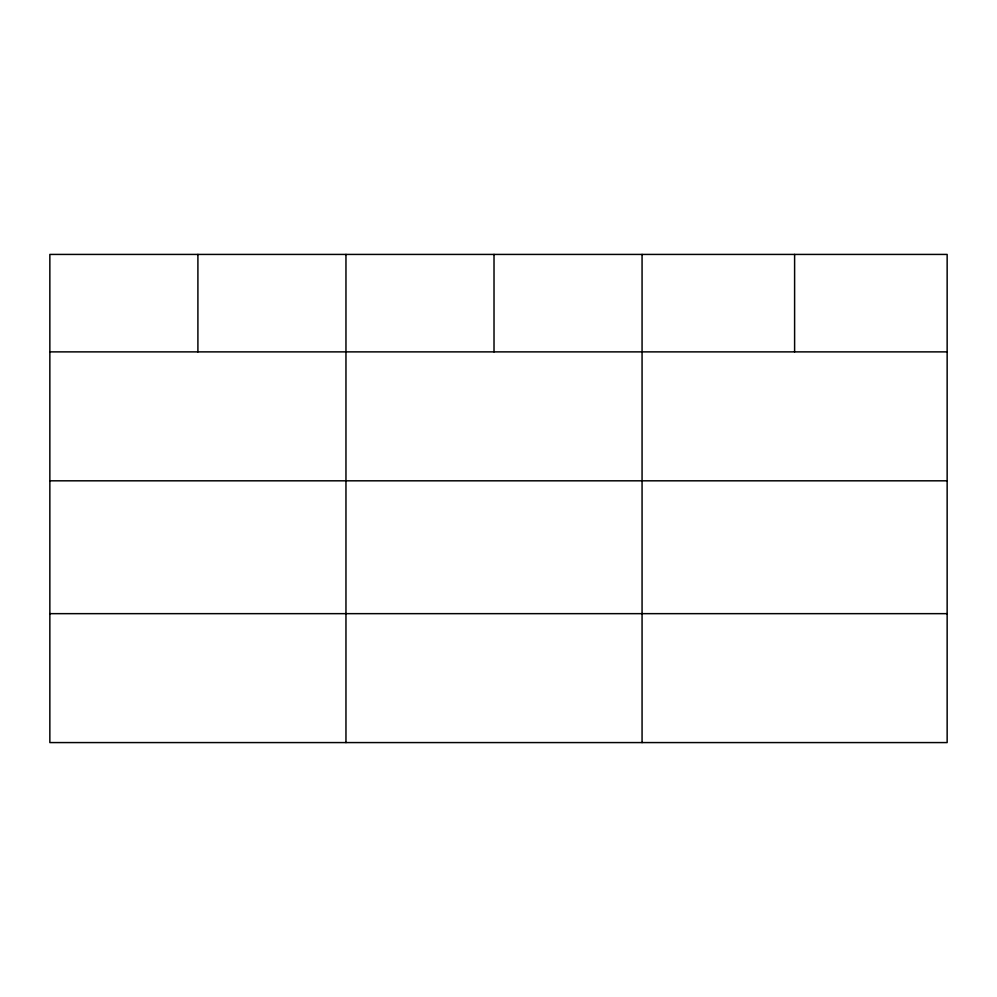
<?xml version="1.0" encoding="UTF-8"?>
<svg xmlns="http://www.w3.org/2000/svg" width="997" height="997" viewBox="0 0 997 997"><rect width="100%" height="100%" fill="white"/><g stroke="black" fill="none" stroke-linecap="round" stroke-linejoin="round"><path stroke-width="1.5" d="M947.15 480.816L947.15 254.422L49.85 254.422L49.85 742.578L947.15 742.578L947.15 480.816L49.85 480.816M49.85 351.879L947.15 351.879M49.85 613.654L947.15 613.654M794.609 254.422L794.609 351.879M642.068 254.422L642.068 742.578M494.014 254.422L494.014 351.879M345.959 254.422L345.959 742.578M197.905 254.422L197.905 351.879"/></g></svg>
